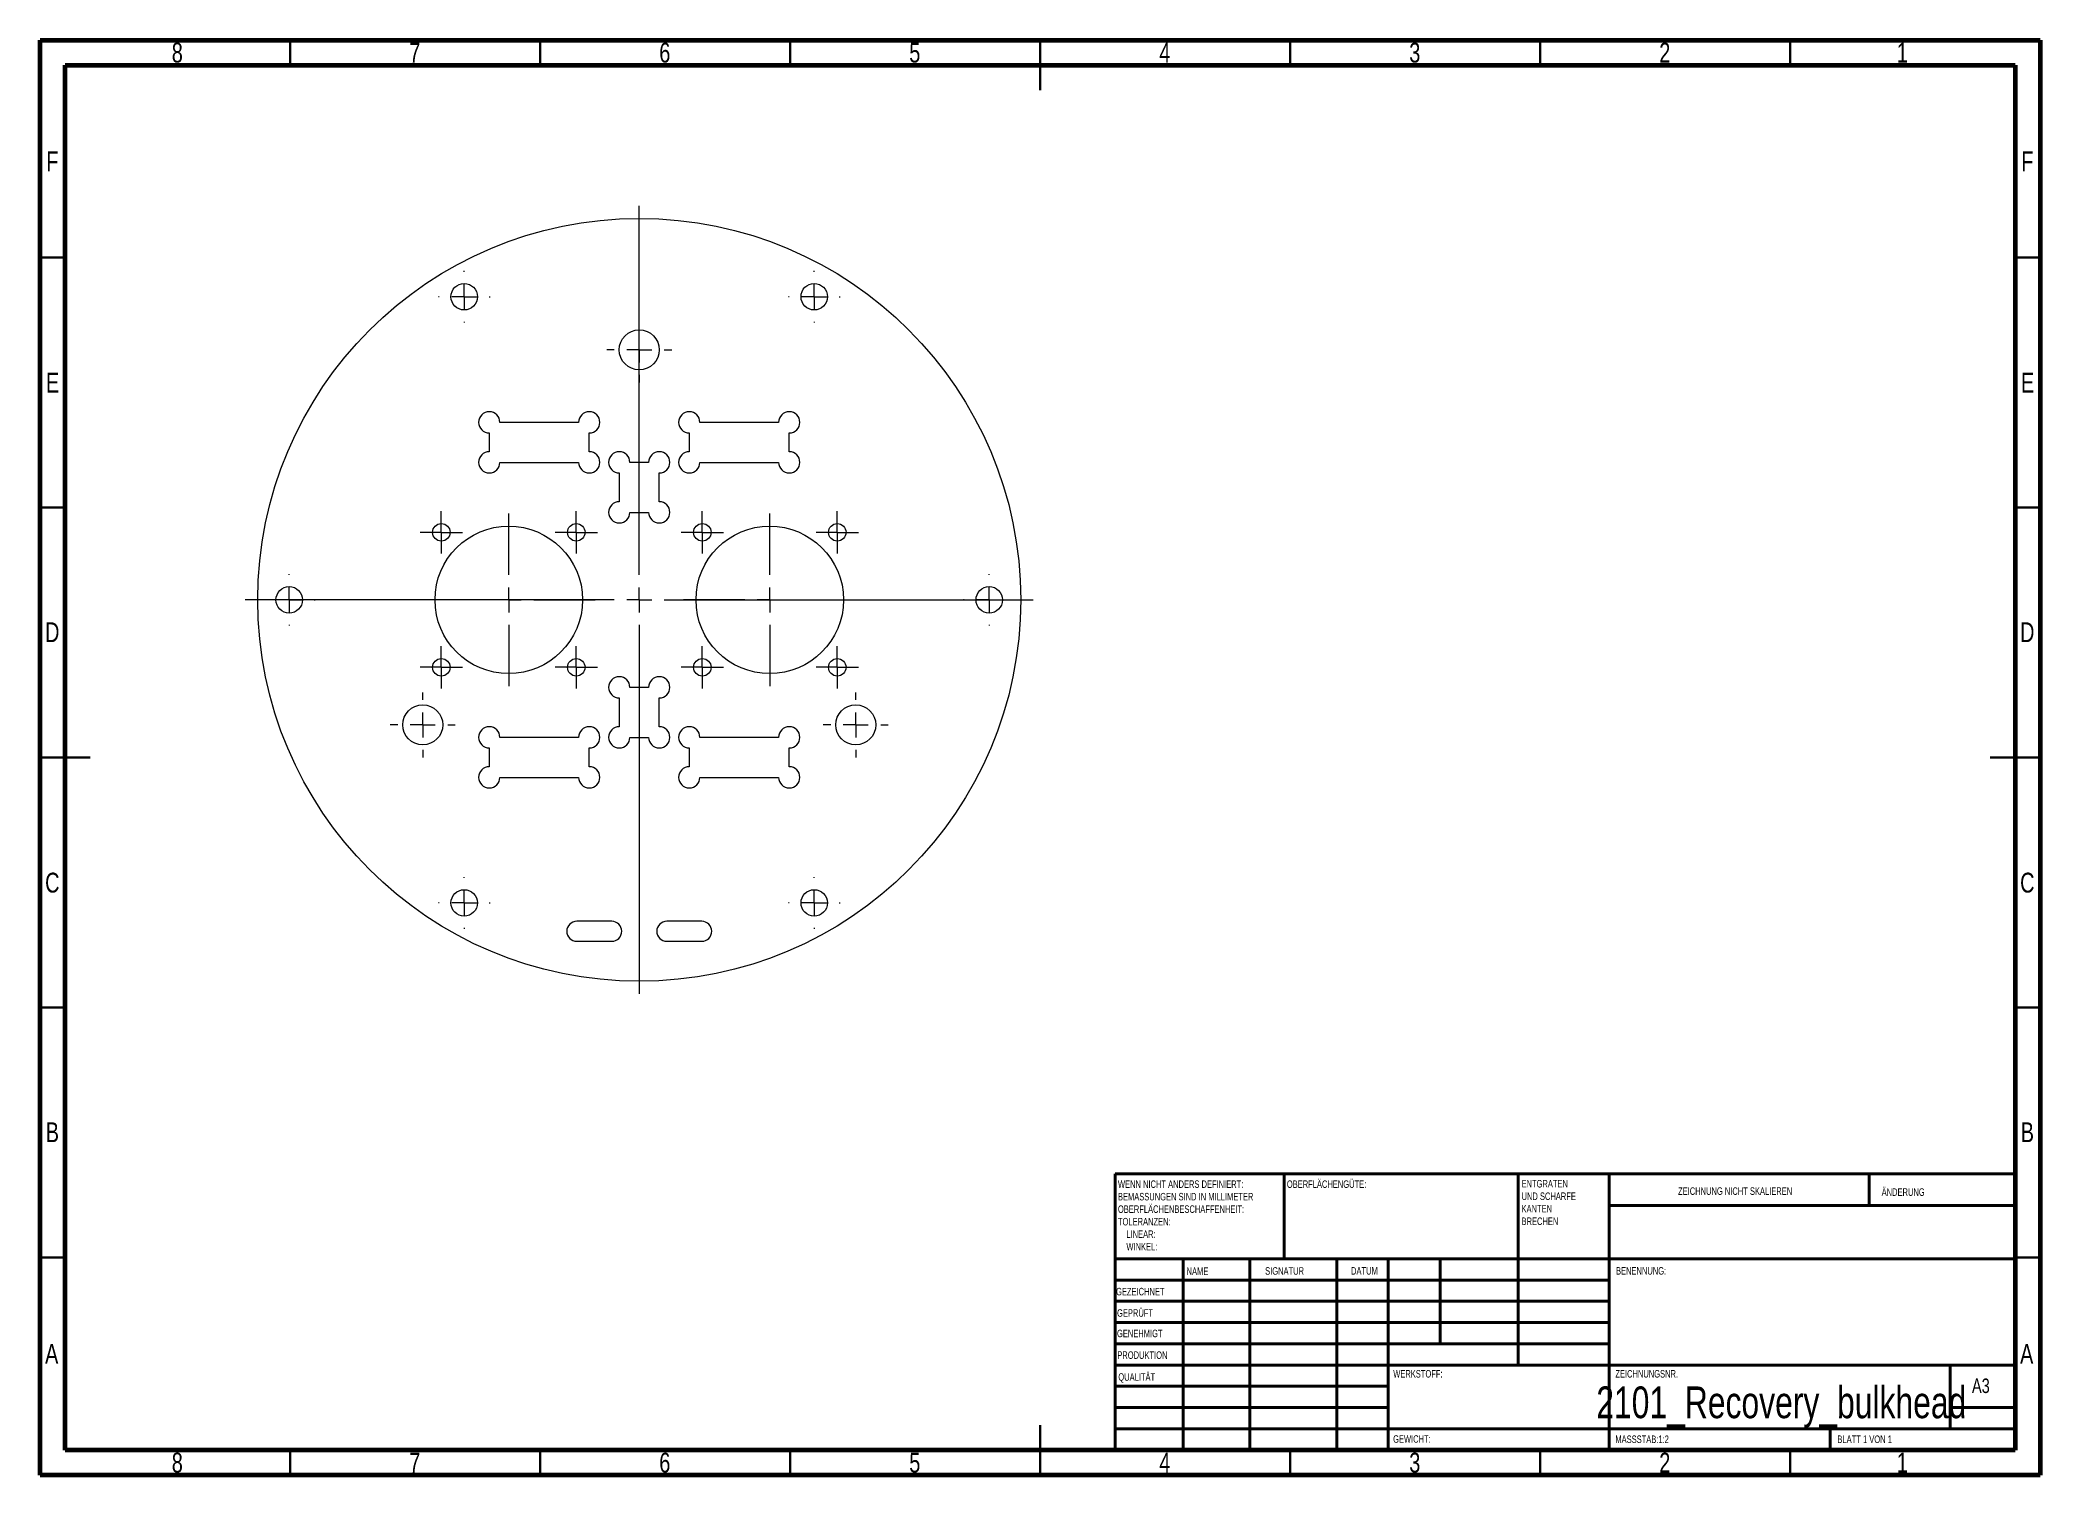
# Model space of a CAD drawing. Header units: millimetres. Extents: x 15 to 415, y 5 to 292.
import ezdxf

# ---------------------------------------------------------------- set-up
doc = ezdxf.new("R2010")
doc.units = ezdxf.units.MM
doc.styles.add('SLDTEXTSTYLE0', font='TXT', dxfattribs={"width": 0.75})
doc.styles.add('SLDTEXTSTYLE1', font='TXT', dxfattribs={"width": 0.692308})

# ---------------------------------------------------------------- blocks, each defined once
blk = doc.blocks.new('SW_NOTE_0')
at = {"color": 0, "linetype": 'Continuous', "lineweight": 0, "char_height": 1.5, "attachment_point": 1, "style": 'SLDTEXTSTYLE0'}
for s, insert in [('ENTGRATEN', (0, 1.93)), ('UND SCHARFE', (0, -0.57)), ('KANTEN', (0, -3.07)), ('BRECHEN', (0, -5.57))]:
    blk.add_mtext(s, dxfattribs=dict(at, insert=insert))
blk = doc.blocks.new('SW_NOTE_1')
at = {"color": 0, "linetype": 'Continuous', "lineweight": 0, "char_height": 1.5, "attachment_point": 1, "style": 'SLDTEXTSTYLE0'}
for s, insert in [('WENN NICHT ANDERS DEFINIERT:', (0, 1.93)), ('OBERFLÄCHENBESCHAFFENHEIT:', (0, -3.07)), ('BEMASSUNGEN SIND IN MILLIMETER', (0, -0.57)), ('TOLERANZEN:', (0, -5.57)), ('WINKEL:', (1.69, -10.57)), ('LINEAR:', (1.69, -8.07))]:
    blk.add_mtext(s, dxfattribs=dict(at, insert=insert))
blk = doc.blocks.new('SW_CENTERMARKSYMBOL_0')
at = {"color": 0, "linetype": 'Continuous', "lineweight": 0}
for p, q in [((0, 5), (0, 78.79)), ((-5, 0), (-78.79, 0)), ((0, 0), (-2.5, 0)), ((0, 0), (0, 2.5)), ((0, 0), (0, -2.5)), ((0, 0), (2.5, 0)), ((5, 0), (78.79, 0)), ((0, -5), (0, -78.79))]:
    blk.add_line(p, q, dxfattribs=at)
blk = doc.blocks.new('SW_CENTERMARKSYMBOL_1')
at = {"color": 0, "linetype": 'Continuous', "lineweight": 0}
for p, q in [((0, 5), (0, 6.5)), ((-5, 0), (-6.5, 0)), ((0, 0), (-2.5, 0)), ((0, 0), (0, 2.5)), ((0, 0), (0, -2.5)), ((0, 0), (2.5, 0)), ((5, 0), (6.5, 0)), ((0, -5), (0, -6.5))]:
    blk.add_line(p, q, dxfattribs=at)
blk = doc.blocks.new('SW_CENTERMARKSYMBOL_2')
at = {"color": 0, "linetype": 'Continuous', "lineweight": 0}
for p, q in [((0, 5), (0, 6.5)), ((-5, 0), (-6.5, 0)), ((0, 0), (-2.5, 0)), ((0, 0), (0, 2.5)), ((0, 0), (0, -2.5)), ((0, 0), (2.5, 0)), ((5, 0), (6.5, 0)), ((0, -5), (0, -6.5))]:
    blk.add_line(p, q, dxfattribs=at)
blk = doc.blocks.new('SW_CENTERMARKSYMBOL_3')
at = {"color": 0, "linetype": 'Continuous', "lineweight": 0}
for p, q in [((0, 5), (0, 6.5)), ((-5, 0), (-6.5, 0)), ((0, 0), (-2.5, 0)), ((0, 0), (0, 2.5)), ((0, 0), (0, -2.5)), ((0, 0), (2.5, 0)), ((5, 0), (6.5, 0)), ((0, -5), (0, -6.5))]:
    blk.add_line(p, q, dxfattribs=at)
blk = doc.blocks.new('SW_CENTERMARKSYMBOL_4')
at = {"color": 0, "linetype": 'Continuous', "lineweight": 0}
for p, q in [((0, 5), (0, 17.25)), ((-5, 0), (-17.25, 0)), ((0, 0), (-2.5, 0)), ((0, 0), (0, 2.5)), ((0, 0), (0, -2.5)), ((0, 0), (2.5, 0)), ((5, 0), (17.25, 0)), ((0, -5), (0, -17.25))]:
    blk.add_line(p, q, dxfattribs=at)
blk = doc.blocks.new('SW_CENTERMARKSYMBOL_5')
at = {"color": 0, "linetype": 'Continuous', "lineweight": 0}
for p, q in [((0, 2.5), (0, 4.25)), ((-2.5, 0), (-4.25, 0)), ((0, 0), (-2.5, 0)), ((0, 0), (0, 2.5)), ((0, 0), (0, -2.5)), ((0, 0), (2.5, 0)), ((2.5, 0), (4.25, 0)), ((0, -2.5), (0, -4.25))]:
    blk.add_line(p, q, dxfattribs=at)
blk = doc.blocks.new('SW_CENTERMARKSYMBOL_6')
at = {"color": 0, "linetype": 'Continuous', "lineweight": 0}
for p, q in [((0, 2.5), (0, 4.25)), ((-2.5, 0), (-4.25, 0)), ((0, 0), (-2.5, 0)), ((0, 0), (0, 2.5)), ((0, 0), (0, -2.5)), ((0, 0), (2.5, 0)), ((2.5, 0), (4.25, 0)), ((0, -2.5), (0, -4.25))]:
    blk.add_line(p, q, dxfattribs=at)
blk = doc.blocks.new('SW_CENTERMARKSYMBOL_7')
at = {"color": 0, "linetype": 'Continuous', "lineweight": 0}
for p, q in [((0, 5), (0, 17.25)), ((-5, 0), (-17.25, 0)), ((0, 0), (-2.5, 0)), ((0, 0), (0, 2.5)), ((0, 0), (0, -2.5)), ((0, 0), (2.5, 0)), ((5, 0), (17.25, 0)), ((0, -5), (0, -17.25))]:
    blk.add_line(p, q, dxfattribs=at)
blk = doc.blocks.new('SW_CENTERMARKSYMBOL_8')
at = {"color": 0, "linetype": 'Continuous', "lineweight": 0}
for p, q in [((0, 2.5), (0, 4.25)), ((-2.5, 0), (-4.25, 0)), ((0, 0), (-2.5, 0)), ((0, 0), (0, 2.5)), ((0, 0), (0, -2.5)), ((0, 0), (2.5, 0)), ((2.5, 0), (4.25, 0)), ((0, -2.5), (0, -4.25))]:
    blk.add_line(p, q, dxfattribs=at)
blk = doc.blocks.new('SW_CENTERMARKSYMBOL_9')
at = {"color": 0, "linetype": 'Continuous', "lineweight": 0}
for p, q in [((0, 2.5), (0, 4.25)), ((-2.5, 0), (-4.25, 0)), ((0, 0), (-2.5, 0)), ((0, 0), (0, 2.5)), ((0, 0), (0, -2.5)), ((0, 0), (2.5, 0)), ((2.5, 0), (4.25, 0)), ((0, -2.5), (0, -4.25))]:
    blk.add_line(p, q, dxfattribs=at)
blk = doc.blocks.new('SW_CENTERMARKSYMBOL_10')
at = {"color": 0, "linetype": 'Continuous', "lineweight": 0}
for p, q in [((0, 2.5), (0, 4.25)), ((-2.5, 0), (-4.25, 0)), ((0, 0), (-2.5, 0)), ((0, 0), (0, 2.5)), ((0, 0), (0, -2.5)), ((0, 0), (2.5, 0)), ((2.5, 0), (4.25, 0)), ((0, -2.5), (0, -4.25))]:
    blk.add_line(p, q, dxfattribs=at)
blk = doc.blocks.new('SW_CENTERMARKSYMBOL_11')
at = {"color": 0, "linetype": 'Continuous', "lineweight": 0}
for p, q in [((0, 2.5), (0, 4.25)), ((-2.5, 0), (-4.25, 0)), ((0, 0), (-2.5, 0)), ((0, 0), (0, 2.5)), ((0, 0), (0, -2.5)), ((0, 0), (2.5, 0)), ((2.5, 0), (4.25, 0)), ((0, -2.5), (0, -4.25))]:
    blk.add_line(p, q, dxfattribs=at)
blk = doc.blocks.new('SW_CENTERMARKSYMBOL_12')
at = {"color": 0, "linetype": 'Continuous', "lineweight": 0}
for p, q in [((0, 2.5), (0, 4.25)), ((-2.5, 0), (-4.25, 0)), ((0, 0), (-2.5, 0)), ((0, 0), (0, 2.5)), ((0, 0), (0, -2.5)), ((0, 0), (2.5, 0)), ((2.5, 0), (4.25, 0)), ((0, -2.5), (0, -4.25))]:
    blk.add_line(p, q, dxfattribs=at)
blk = doc.blocks.new('SW_CENTERMARKSYMBOL_13')
at = {"color": 0, "linetype": 'Continuous', "lineweight": 0}
for p, q in [((0, 2.5), (0, 4.25)), ((-2.5, 0), (-4.25, 0)), ((0, 0), (-2.5, 0)), ((0, 0), (0, 2.5)), ((0, 0), (0, -2.5)), ((0, 0), (2.5, 0)), ((2.5, 0), (4.25, 0)), ((0, -2.5), (0, -4.25))]:
    blk.add_line(p, q, dxfattribs=at)
blk = doc.blocks.new('SW_CENTERMARKSYMBOL_14')
at = {"color": 0, "linetype": 'Continuous', "lineweight": 0}
for p, q in [((0, 5), (0, 5.15)), ((-5, 0), (-5.15, 0)), ((0, 0), (-2.5, 0)), ((0, 0), (0, 2.5)), ((0, 0), (0, -2.5)), ((0, 0), (2.5, 0)), ((5, 0), (5.15, 0)), ((0, -5), (0, -5.15))]:
    blk.add_line(p, q, dxfattribs=at)
blk = doc.blocks.new('SW_CENTERMARKSYMBOL_15')
at = {"color": 0, "linetype": 'Continuous', "lineweight": 0}
for p, q in [((0, 5), (0, 5.15)), ((-5, 0), (-5.15, 0)), ((0, 0), (-2.5, 0)), ((0, 0), (0, 2.5)), ((0, 0), (0, -2.5)), ((0, 0), (2.5, 0)), ((5, 0), (5.15, 0)), ((0, -5), (0, -5.15))]:
    blk.add_line(p, q, dxfattribs=at)
blk = doc.blocks.new('SW_CENTERMARKSYMBOL_16')
at = {"color": 0, "linetype": 'Continuous', "lineweight": 0}
for p, q in [((0, 5), (0, 5.15)), ((-5, 0), (-5.15, 0)), ((0, 0), (-2.5, 0)), ((0, 0), (0, 2.5)), ((0, 0), (0, -2.5)), ((0, 0), (2.5, 0)), ((5, 0), (5.15, 0)), ((0, -5), (0, -5.15))]:
    blk.add_line(p, q, dxfattribs=at)
blk = doc.blocks.new('SW_CENTERMARKSYMBOL_17')
at = {"color": 0, "linetype": 'Continuous', "lineweight": 0}
for p, q in [((0, 5), (0, 5.15)), ((-5, 0), (-5.15, 0)), ((0, 0), (-2.5, 0)), ((0, 0), (0, 2.5)), ((0, 0), (0, -2.5)), ((0, 0), (2.5, 0)), ((5, 0), (5.15, 0)), ((0, -5), (0, -5.15))]:
    blk.add_line(p, q, dxfattribs=at)
blk = doc.blocks.new('SW_CENTERMARKSYMBOL_18')
at = {"color": 0, "linetype": 'Continuous', "lineweight": 0}
for p, q in [((0, 5), (0, 5.15)), ((-5, 0), (-5.15, 0)), ((0, 0), (-2.5, 0)), ((0, 0), (0, 2.5)), ((0, 0), (0, -2.5)), ((0, 0), (2.5, 0)), ((5, 0), (5.15, 0)), ((0, -5), (0, -5.15))]:
    blk.add_line(p, q, dxfattribs=at)
blk = doc.blocks.new('SW_CENTERMARKSYMBOL_19')
at = {"color": 0, "linetype": 'Continuous', "lineweight": 0}
for p, q in [((0, 5), (0, 5.15)), ((-5, 0), (-5.15, 0)), ((0, 0), (-2.5, 0)), ((0, 0), (0, 2.5)), ((0, 0), (0, -2.5)), ((0, 0), (2.5, 0)), ((5, 0), (5.15, 0)), ((0, -5), (0, -5.15))]:
    blk.add_line(p, q, dxfattribs=at)

msp = doc.modelspace()

# ---------------------------------------------------------------- linework, layer by layer
at = {"color": 7, "linetype": 'Continuous', "lineweight": 60}
for p, q in [((15, 5), (15, 292)), ((15, 292), (415, 292)), ((415, 292), (415, 5)), ((20, 10), (20, 287)), ((20, 287), (410, 287)), ((410, 287), (410, 10)), ((410, 10), (20, 10)), ((415, 5), (15, 5))]:
    msp.add_line(p, q, dxfattribs=at)
at = {"color": 7, "linetype": 'Continuous', "lineweight": 30}
for p, q in [((65, 287), (65, 292)), ((115, 287), (115, 292)), ((165, 287), (165, 292)), ((215, 292), (215, 282)), ((215, 287), (215, 292)), ((265, 287), (265, 292)), ((315, 287), (315, 292)), ((365, 287), (365, 292)), ((20, 248.5), (15, 248.5)), ((410, 248.5), (415, 248.5)), ((20, 198.5), (15, 198.5)), ((410, 198.5), (415, 198.5)), ((15, 148.5), (25, 148.5)), ((20, 148.5), (15, 148.5)), ((415, 148.5), (405, 148.5)), ((410, 148.5), (415, 148.5)), ((20, 98.5), (15, 98.5)), ((410, 98.5), (415, 98.5)), ((20, 48.5), (15, 48.5)), ((410, 48.5), (415, 48.5)), ((215, 5), (215, 15)), ((65, 10), (65, 5)), ((115, 10), (115, 5)), ((165, 10), (165, 5)), ((215, 10), (215, 5)), ((265, 10), (265, 5)), ((315, 10), (315, 5)), ((365, 10), (365, 5))]:
    msp.add_line(p, q, dxfattribs=at)
at = {"color": 7, "linetype": 'Continuous', "lineweight": 15}
for p, q in [((104.85, 213.41), (104.85, 209.66)), ((122.73, 215.53), (106.97, 215.53)), ((124.85, 209.66), (124.85, 213.41)), ((144.85, 213.41), (144.85, 209.66)), ((162.73, 215.53), (146.97, 215.53)), ((164.85, 209.66), (164.85, 213.41)), ((106.97, 207.53), (122.73, 207.53)), ((130.85, 205.41), (130.85, 199.66)), ((136.73, 207.53), (132.97, 207.53)), ((138.85, 199.66), (138.85, 205.41)), ((146.97, 207.53), (162.73, 207.53)), ((132.97, 197.53), (136.73, 197.53)), ((130.85, 160.41), (130.85, 154.66)), ((136.73, 162.53), (132.97, 162.53)), ((138.85, 154.66), (138.85, 160.41)), ((122.73, 152.53), (106.97, 152.53)), ((132.97, 152.53), (136.73, 152.53)), ((162.73, 152.53), (146.97, 152.53)), ((104.85, 150.41), (104.85, 146.66)), ((124.85, 146.66), (124.85, 150.41)), ((144.85, 150.41), (144.85, 146.66)), ((164.85, 146.66), (164.85, 150.41)), ((106.97, 144.53), (122.73, 144.53)), ((146.97, 144.53), (162.73, 144.53)), ((129.35, 115.74), (122.35, 115.74)), ((147.35, 115.74), (140.35, 115.74)), ((122.35, 111.74), (129.35, 111.74)), ((140.35, 111.74), (147.35, 111.74))]:
    msp.add_line(p, q, dxfattribs=at)
at = {"color": 7, "linetype": 'Continuous', "lineweight": 40}
for p, q in [((230, 65.25), (410, 65.25)), ((230, 65.25), (230, 10)), ((263.8, 48.25), (263.8, 65.25)), ((310.6, 65.25), (310.6, 27)), ((328.8, 65.25), (328.8, 10)), ((380.8, 58.88), (380.8, 65.25)), ((410, 58.88), (328.8, 58.88)), ((410, 48.25), (230, 48.25)), ((243.6, 48.25), (243.6, 10)), ((256.99, 48.25), (256.99, 10)), ((274.4, 48.25), (274.4, 10)), ((284.6, 10), (284.6, 48.25)), ((295, 31.25), (295, 48.25)), ((328.8, 44), (230, 44)), ((328.8, 39.75), (230, 39.75)), ((328.8, 35.5), (230, 35.5)), ((328.8, 31.25), (230, 31.25)), ((284.6, 27), (230, 27)), ((284.6, 27), (410, 27)), ((397, 14.25), (397, 27)), ((284.6, 22.75), (230, 22.75)), ((284.6, 18.5), (230, 18.5)), ((410, 18.5), (397, 18.5)), ((230, 14.25), (410, 14.25)), ((373, 10), (373, 14.25))]:
    msp.add_line(p, q, dxfattribs=at)
at = {"color": 7, "linetype": 'Continuous', "lineweight": 15}
for centre, radius in [((134.85, 180.03), 76.29), ((99.85, 240.66), 2.65), ((169.85, 240.66), 2.65), ((134.85, 230.03), 4), ((95.26, 193.53), 1.75), ((108.75, 180.03), 14.75), ((122.25, 193.53), 1.75), ((147.46, 193.53), 1.75), ((160.95, 180.03), 14.75), ((174.45, 193.53), 1.75), ((64.85, 180.03), 2.65), ((204.85, 180.03), 2.65), ((95.26, 166.54), 1.75), ((122.25, 166.54), 1.75), ((147.46, 166.54), 1.75), ((174.45, 166.54), 1.75), ((91.55, 155.03), 4), ((178.15, 155.03), 4), ((99.85, 119.41), 2.65), ((169.85, 119.41), 2.65)]:
    msp.add_circle(centre, radius, dxfattribs=at)
for centre, radius, start, end in [((104.85, 215.53), 2.12, 0, 270), ((124.85, 215.53), 2.12, 270, 180), ((144.85, 215.53), 2.12, 0, 270), ((164.85, 215.53), 2.12, 270, 180), ((104.85, 207.53), 2.12, 90, 0), ((124.85, 207.53), 2.12, 180, 90), ((130.85, 207.53), 2.12, 0, 270), ((138.85, 207.53), 2.12, 270, 180), ((144.85, 207.53), 2.12, 90, 0), ((164.85, 207.53), 2.12, 180, 90), ((130.85, 197.53), 2.12, 90, 0), ((138.85, 197.53), 2.12, 180, 90), ((130.85, 162.53), 2.12, 0, 270), ((138.85, 162.53), 2.12, 270, 180), ((104.85, 152.53), 2.12, 0, 270), ((124.85, 152.53), 2.12, 270, 180), ((130.85, 152.53), 2.12, 90, 0), ((138.85, 152.53), 2.12, 180, 90), ((144.85, 152.53), 2.12, 0, 270), ((164.85, 152.53), 2.12, 270, 180), ((104.85, 144.53), 2.12, 90, 0), ((124.85, 144.53), 2.12, 180, 90), ((144.85, 144.53), 2.12, 90, 0), ((164.85, 144.53), 2.12, 180, 90), ((122.35, 113.74), 2, 90, 270), ((129.35, 113.74), 2, 270, 90), ((140.35, 113.74), 2, 90, 270), ((147.35, 113.74), 2, 270, 90)]:
    msp.add_arc(centre, radius, start, end, dxfattribs=at)

# ---------------------------------------------------------------- block references
at = {"color": 7, "linetype": 'Continuous', "lineweight": 0}
for name, p in [('SW_CENTERMARKSYMBOL_0', (134.85, 180.03)), ('SW_CENTERMARKSYMBOL_18', (99.85, 240.66)), ('SW_CENTERMARKSYMBOL_19', (169.85, 240.66)), ('SW_CENTERMARKSYMBOL_1', (134.85, 230.03)), ('SW_CENTERMARKSYMBOL_13', (95.26, 193.53)), ('SW_CENTERMARKSYMBOL_7', (108.75, 180.03)), ('SW_CENTERMARKSYMBOL_12', (122.25, 193.53)), ('SW_CENTERMARKSYMBOL_10', (147.46, 193.53)), ('SW_CENTERMARKSYMBOL_4', (160.95, 180.03)), ('SW_CENTERMARKSYMBOL_6', (174.45, 193.53)), ('SW_CENTERMARKSYMBOL_17', (64.85, 180.03)), ('SW_CENTERMARKSYMBOL_14', (204.85, 180.03)), ('SW_CENTERMARKSYMBOL_5', (95.26, 166.54)), ('SW_CENTERMARKSYMBOL_11', (122.25, 166.54)), ('SW_CENTERMARKSYMBOL_9', (147.46, 166.54)), ('SW_CENTERMARKSYMBOL_8', (174.45, 166.54)), ('SW_CENTERMARKSYMBOL_3', (91.55, 155.03)), ('SW_CENTERMARKSYMBOL_2', (178.15, 155.03)), ('SW_CENTERMARKSYMBOL_16', (99.85, 119.41)), ('SW_CENTERMARKSYMBOL_15', (169.85, 119.41)), ('SW_NOTE_0', (311.31, 62.07)), ('SW_NOTE_1', (230.59, 61.99))]:
    msp.add_blockref(name, p, dxfattribs=at)

# ---------------------------------------------------------------- texts
for s, insert, char_height, attachment_point, style in [('8', (42.46, 291.46), 3.97, 2, 'SLDTEXTSTYLE0'), ('7', (89.96, 291.46), 3.97, 2, 'SLDTEXTSTYLE0'), ('6', (139.96, 291.46), 3.97, 2, 'SLDTEXTSTYLE0'), ('5', (189.96, 291.46), 3.97, 2, 'SLDTEXTSTYLE0'), ('4', (239.96, 291.46), 3.97, 2, 'SLDTEXTSTYLE0'), ('3', (289.96, 291.46), 3.97, 2, 'SLDTEXTSTYLE0'), ('2', (339.96, 291.46), 3.97, 2, 'SLDTEXTSTYLE0'), ('1', (387.46, 291.46), 3.97, 2, 'SLDTEXTSTYLE0'), ('F', (17.46, 269.71), 3.97, 2, 'SLDTEXTSTYLE0'), ('F', (412.46, 269.71), 3.97, 2, 'SLDTEXTSTYLE0'), ('E', (17.51, 225.46), 3.97, 2, 'SLDTEXTSTYLE0'), ('E', (412.51, 225.46), 3.97, 2, 'SLDTEXTSTYLE0'), ('D', (17.45, 175.54), 3.97, 2, 'SLDTEXTSTYLE0'), ('D', (412.45, 175.54), 3.97, 2, 'SLDTEXTSTYLE0'), ('C', (17.46, 125.46), 3.97, 2, 'SLDTEXTSTYLE0'), ('C', (412.46, 125.46), 3.97, 2, 'SLDTEXTSTYLE0'), ('B', (17.47, 75.54), 3.97, 2, 'SLDTEXTSTYLE0'), ('B', (412.47, 75.54), 3.97, 2, 'SLDTEXTSTYLE0'), ('OBERFLÄCHENGÜTE:', (264.37, 63.92), 1.5, 1, 'SLDTEXTSTYLE0'), ('ZEICHNUNG NICHT SKALIEREN', (342.61, 62.53), 1.5, 1, 'SLDTEXTSTYLE0'), ('ÄNDERUNG', (383.33, 62.33), 1.5, 1, 'SLDTEXTSTYLE0'), ('NAME', (244.32, 46.5), 1.5, 1, 'SLDTEXTSTYLE0'), ('SIGNATUR', (260.03, 46.56), 1.5, 1, 'SLDTEXTSTYLE0'), ('DATUM', (277.21, 46.58), 1.5, 1, 'SLDTEXTSTYLE0'), ('BENENNUNG:', (330.2, 46.58), 1.5, 1, 'SLDTEXTSTYLE0'), ('GEZEICHNET', (230.21, 42.43), 1.5, 1, 'SLDTEXTSTYLE0'), ('GEPRÜFT', (230.41, 38.15), 1.5, 1, 'SLDTEXTSTYLE0'), ('GENEHMIGT', (230.4, 34.06), 1.5, 1, 'SLDTEXTSTYLE0'), ('A', (17.34, 31.21), 3.97, 2, 'SLDTEXTSTYLE0'), ('PRODUKTION', (230.46, 29.73), 1.5, 1, 'SLDTEXTSTYLE0'), ('A', (412.34, 31.21), 3.97, 2, 'SLDTEXTSTYLE0'), ('QUALITÄT', (230.67, 25.35), 1.5, 1, 'SLDTEXTSTYLE0'), ('WERKSTOFF:', (285.65, 25.99), 1.5, 1, 'SLDTEXTSTYLE0'), ('ZEICHNUNGSNR.', (330.07, 25.99), 1.5, 1, 'SLDTEXTSTYLE0'), ('A3', (401.39, 24.3), 2.91, 1, 'SLDTEXTSTYLE0'), ('2101_Recovery_bulkhead', (363.26, 22.71), 6.35, 2, 'SLDTEXTSTYLE0'), ('GEWICHT:', (285.62, 12.95), 1.499, 1, 'SLDTEXTSTYLE0'), ('MASSSTAB:1:2', (330.07, 12.9), 1.5, 1, 'SLDTEXTSTYLE0'), ('BLATT 1 VON 1', (374.48, 12.9), 1.5, 1, 'SLDTEXTSTYLE1'), ('8', (42.46, 9.46), 3.97, 2, 'SLDTEXTSTYLE0'), ('7', (89.96, 9.46), 3.97, 2, 'SLDTEXTSTYLE0'), ('6', (139.96, 9.46), 3.97, 2, 'SLDTEXTSTYLE0'), ('5', (189.96, 9.46), 3.97, 2, 'SLDTEXTSTYLE0'), ('4', (239.96, 9.46), 3.97, 2, 'SLDTEXTSTYLE0'), ('3', (289.96, 9.46), 3.97, 2, 'SLDTEXTSTYLE0'), ('2', (339.96, 9.46), 3.97, 2, 'SLDTEXTSTYLE0'), ('1', (387.46, 9.46), 3.97, 2, 'SLDTEXTSTYLE0')]:
    msp.add_mtext(s, dxfattribs=dict(at, insert=insert, char_height=char_height, attachment_point=attachment_point, style=style))

doc.saveas('drawing.dxf')
